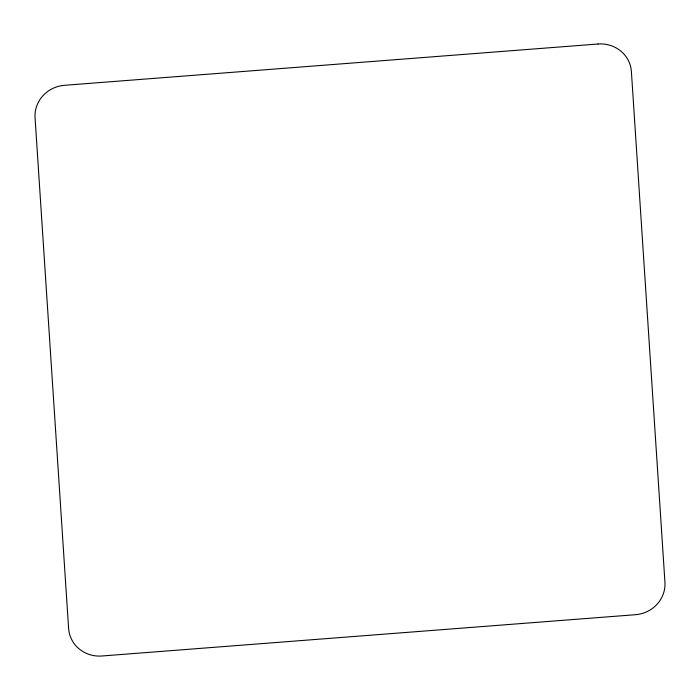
<?xml version="1.0" encoding="UTF-8"?>
<svg xmlns="http://www.w3.org/2000/svg" width="700" height="700" viewBox="0 0 700 700"><rect width="100%" height="100%" fill="white"/><g stroke="black" fill="none" stroke-linecap="round" stroke-linejoin="round"><path stroke-width="1.05" d="M598.045 44.004L64.47 85.304A31.5 30.074 -11.4 0 0 35.061 117.775L68.6 628.39A31.5 30.074 -11.4 0 0 101.955 655.996L635.53 614.696A31.5 30.074 -11.4 0 0 664.939 582.225L631.4 71.61A31.5 30.074 -11.4 0 0 598.045 44.004"/></g></svg>
